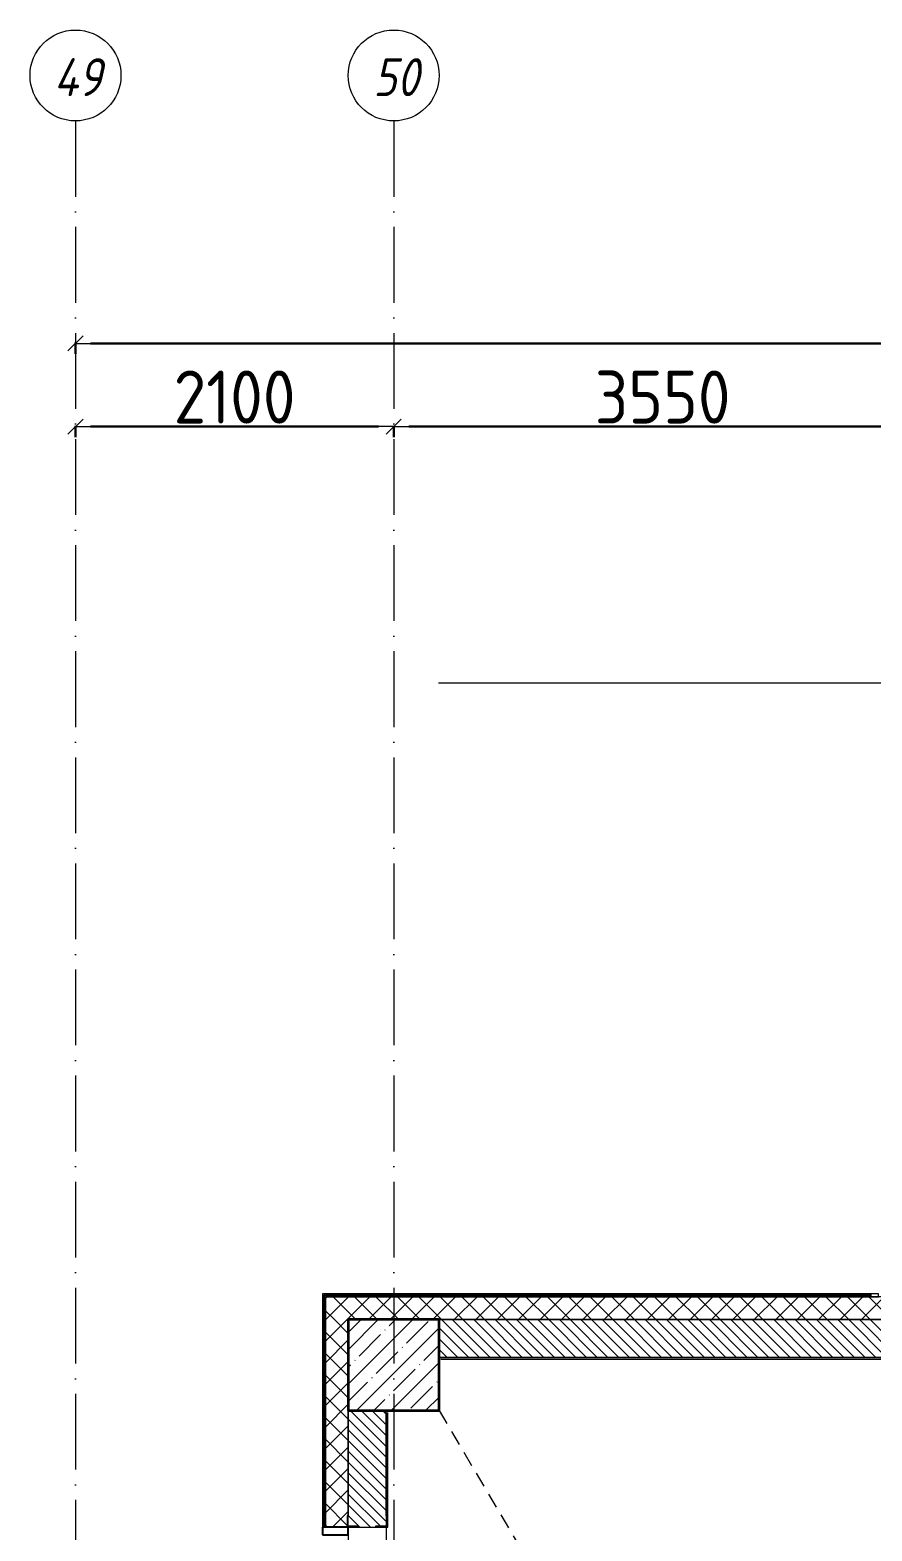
# Model space of a CAD drawing. Header units: millimetres. Extents: x -213536 to 1564669, y 70501 to 942238.
# Drawn here: x 501692 to 507249, y 468590 to 478497 of the extents above; entities that cross this region are included whole.
import ezdxf

# ---------------------------------------------------------------- set-up
doc = ezdxf.new("R2010")
doc.units = ezdxf.units.MM
for name, pattern in [('200_ШТРИХ_ш1п0_6_', [160, 100, -60]), ('50_200_ШТРИХ_1Т_ш5_п1_п1_', [700, 500, -100, 0, -100]), ('Штрих короткий', [300, 150, -150])]:
    doc.linetypes.add(name, pattern=pattern)
for name, color, linetype, lineweight in [('0-1', 7, 'Continuous', 5), ('0-2', 7, 'Continuous', 9), ('3) ЖБ 4м', 3, 'Continuous', 30), ('Импосты витража-1', 7, 'Continuous', 25), ('Линии-1', 7, '200_ШТРИХ_ш1п0_6_', 9), ('Несущие колонны', 7, 'Continuous', 9), ('Несущие колонны-1', 7, 'Continuous', 35), ('Обобщенные модели', 7, 'Continuous', 9), ('Общие ребра', 7, 'Continuous', 9), ('Оси', 7, 'Continuous', 9), ('Оси-1', 7, 'Continuous', 20), ('Оси-2', 7, '50_200_ШТРИХ_1Т_ш5_п1_п1_', 9), ('Перемычка-1', 7, 'Штрих короткий', 9), ('Размеры', 7, 'Continuous', 15), ('Стены-1', 7, 'Continuous', 13), ('Штриховка разреза-1', 7, 'Continuous', 9), ('Элементы узлов', 7, 'Continuous', 9)]:
    doc.layers.add(name, color=color, linetype=linetype, lineweight=lineweight)
doc.layers.get('0-2').off()
doc.styles.add('ISOCPEUR_I_1', font='isocpeui.ttf', dxfattribs={"width": 0.85, "height": 2.5})
doc.styles.add('СПДС', font='isocpeur.ttf', dxfattribs={"width": 0.9})
doc.dimstyles.new('Размера А3', dxfattribs={"dimtxt": 200, "dimasz": 100, "dimexe": 70, "dimexo": 100, "dimgap": 20, "dimtad": 1, "dimdec": 0, "dimrnd": 10, "dimzin": 0, "dimdsep": 46, "dimtxsty": 'СПДС', "dimblk": 'ARROWHEAD_6', "dimcen": 1, "dimclrd": 256, "dimclre": 256, "dimclrt": 256, "dimazin": 0, "dimtfac": 1, "dimtdec": 0, "dimtmove": 2, "dimatfit": 3, "dimfxl": 1, "dimtolj": 1, "dimtzin": 0, "dimarcsym": 0})
pattern_1 = [(45, (0, 0), (-70.71068, 70.71068), []), (135, (0, 0), (-70.71068, -70.71068), [])]
pattern_2 = [(135, (0, 0), (-35.35534, -35.35534), [])]

# ---------------------------------------------------------------- blocks, each defined once
blk = doc.blocks.new('Ось сетки - Круг_Ø6_00__ISO-2_5_0_9K_-16731441-АИ2_03_План отделки стен 3-го этажа _Часть 2_')
at = {"layer": 'Оси-1'}
blk.add_circle((0, 0), 3, dxfattribs=at)
blk = doc.blocks.new('ARROWHEAD_6')
at = {"color": 0, "linetype": 'Continuous'}
for p, q in [((0, 0), (-1, 0)), ((-0.5, -0.5), (0.5, 0.5))]:
    blk.add_line(p, q, dxfattribs=at)
blk = doc.blocks.new('*D5344')
at = {"layer": 'Defpoints', "color": 0, "transparency": 16777216}
for p in [(501992.1, 475985.4), (504092.1, 475985.4), (504092.1, 475879.3)]:
    blk.add_point(p, dxfattribs=at)
at = {"layer": 'Размеры', "lineweight": -2, "transparency": 16777216}
for p, q in [((501992.1, 475885.4), (501992.1, 475809.3)), ((502092.1, 475879.3), (503992.1, 475879.3)), ((504092.1, 475885.4), (504092.1, 475809.3))]:
    blk.add_line(p, q, dxfattribs=at)
at = {"layer": 'Размеры', "lineweight": -2, "transparency": 16777216, "xscale": 100, "yscale": 100, "zscale": 100, "rotation": 180}
blk.add_blockref('ARROWHEAD_6', (501992.1, 475879.3), dxfattribs=at)
at = {"layer": 'Размеры', "lineweight": -2, "transparency": 16777216, "xscale": 100, "yscale": 100, "zscale": 100}
blk.add_blockref('ARROWHEAD_6', (504092.1, 475879.3), dxfattribs=at)
at = {"layer": 'Размеры', "transparency": 16777216, "insert": (503042.1, 476074.3), "char_height": 350, "width": 2.3, "attachment_point": 5, "style": 'СПДС'}
blk.add_mtext('\\A1;2100', dxfattribs=at)
blk = doc.blocks.new('*D5345')
at = {"layer": 'Defpoints', "color": 0, "transparency": 16777216}
for p in [(504092.1, 475985.4), (507642.1, 475985.4), (507642.1, 475879.3)]:
    blk.add_point(p, dxfattribs=at)
at = {"layer": 'Размеры', "lineweight": -2, "transparency": 16777216}
for p, q in [((504092.1, 475885.4), (504092.1, 475809.3)), ((504192.1, 475879.3), (507542.1, 475879.3)), ((507642.1, 475885.4), (507642.1, 475809.3))]:
    blk.add_line(p, q, dxfattribs=at)
at = {"layer": 'Размеры', "lineweight": -2, "transparency": 16777216, "xscale": 100, "yscale": 100, "zscale": 100, "rotation": 180}
blk.add_blockref('ARROWHEAD_6', (504092.1, 475879.3), dxfattribs=at)
at = {"layer": 'Размеры', "lineweight": -2, "transparency": 16777216, "xscale": 100, "yscale": 100, "zscale": 100}
blk.add_blockref('ARROWHEAD_6', (507642.1, 475879.3), dxfattribs=at)
at = {"layer": 'Размеры', "transparency": 16777216, "insert": (505867.1, 476074.3), "char_height": 350, "width": 2.488, "attachment_point": 5, "style": 'СПДС'}
blk.add_mtext('\\A1;3550', dxfattribs=at)
blk = doc.blocks.new('*D5356')
at = {"layer": 'Defpoints', "color": 0, "transparency": 16777216}
for p in [(501992.1, 476534.6), (534192.1, 476534.6), (534192.1, 476428.5)]:
    blk.add_point(p, dxfattribs=at)
at = {"layer": 'Размеры', "lineweight": -2, "transparency": 16777216}
for p, q in [((501992.1, 476434.6), (501992.1, 476358.5)), ((502092.1, 476428.5), (534092.1, 476428.5)), ((534192.1, 476434.6), (534192.1, 476358.5))]:
    blk.add_line(p, q, dxfattribs=at)
at = {"layer": 'Размеры', "lineweight": -2, "transparency": 16777216, "xscale": 100, "yscale": 100, "zscale": 100, "rotation": 180}
blk.add_blockref('ARROWHEAD_6', (501992.1, 476428.5), dxfattribs=at)
at = {"layer": 'Размеры', "lineweight": -2, "transparency": 16777216, "xscale": 100, "yscale": 100, "zscale": 100}
blk.add_blockref('ARROWHEAD_6', (534192.1, 476428.5), dxfattribs=at)
at = {"layer": 'Размеры', "transparency": 16777216, "insert": (518092.1, 476623.5), "char_height": 350, "width": 3.111, "attachment_point": 5, "style": 'СПДС'}
blk.add_mtext('\\A1;32200', dxfattribs=at)
blk = doc.blocks.new('BSC_Колонна _Прямоугольная - 600х600-25984397-АИ2_03_План отделки стен 3-го этажа _Часть 2_')
at = {"layer": 'Несущие колонны'}
h = blk.add_hatch(dxfattribs=at)
h.set_pattern_fill('FP_12', color=256, style=0, pattern_type=2)
h.set_pattern_definition([(45, (-73400, -44450), (-114.04925, 114.04925), []), (45, (-73285.95, -44450), (-114.04925, 114.04925), [201.613, -40.323, 3.353, -36.97])])
h.paths.add_polyline_path([(-300, -300), (300, -300), (300, 300), (-300, 300)], flags=0)
at = {"layer": 'Несущие колонны-1'}
for p, q in [((300, 300), (-300, 300)), ((-300, 300), (-300, -300)), ((300, -300), (300, 300)), ((-300, -300), (300, -300))]:
    blk.add_line(p, q, dxfattribs=at)
blk = doc.blocks.new('Прямоугольный импост - Откос СФТК_50х170 мм-26914085-АИ2_03_План отделки стен 3-го этажа _Часть 2_')
at = {"layer": 'Импосты витража-1'}
for p, q in [((0, 20), (-50, 20)), ((-50, 20), (-50, -150)), ((0, -144), (0, 20)), ((-50, -150), (0, -150))]:
    blk.add_line(p, q, dxfattribs=at)
blk = doc.blocks.new('Проем_Дверь_Прямоугольный - 1700х3380h_витражные проемы-27175773-АИ2_03_План отделки стен 3-го этажа _Часть 2_')
at = {"layer": 'Перемычка-1'}
for p, q in [((850, 125), (-850, 125)), ((850, -125), (-850, -125))]:
    blk.add_line(p, q, dxfattribs=at)
blk = doc.blocks.new('Фахверк_СКБ_Уголок - 250_3380-27498580-АИ2_03_План отделки стен 3-го этажа _Часть 2_')
at = {"layer": 'Обобщенные модели'}
for p, q in [((200, 181), (125, 181)), ((125, 181), (125, 106)), ((125, 106), (131, 106)), ((131, 106), (131, 175)), ((131, 175), (200, 175)), ((200, 175), (200, 181)), ((131, -6), (125, -6)), ((125, -6), (125, -81)), ((125, -81), (200, -81)), ((131, -75), (131, -6)), ((200, -75), (131, -75)), ((200, -81), (200, -75))]:
    blk.add_line(p, q, dxfattribs=at)
blk = doc.blocks.new('Стены 10 - Стены 4-31628020-АИ2_03_План отделки стен 3-го этажа _Часть 2_')
at = {"layer": 'Стены-1'}
for p, q in [((23850, 9731), (23800, 9731)), ((23800, 9731), (23800, 9711)), ((23800, 9711), (23850, 9711)), ((23850, 9711), (23850, 9731))]:
    blk.add_line(p, q, dxfattribs=at)
blk = doc.blocks.new('0125-Р-ОО-Ш2-АР-о_23_10_2024_rvt-1-АИ2_03_План отделки стен 3-го этажа _Часть 2_')
at = {"layer": 'Штриховка разреза-1'}
h = blk.add_hatch(dxfattribs=at)
h.set_pattern_fill('FP_81', color=256, style=0, pattern_type=2)
h.set_pattern_definition(pattern_1)
h.paths.add_polyline_path([(76664.6, 44750), (76664.6, 44900), (72950, 44900), (72950, 44750), (76093.1, 44750)], flags=0)
h = blk.add_hatch(dxfattribs=at)
h.set_pattern_fill('FP_81', color=256, style=0, pattern_type=2)
h.set_pattern_definition(pattern_1)
h.paths.add_polyline_path([(73100, 14150), (73100, 15445), (73094, 15445), (73094, 15520), (72950, 15520), (72950, 14150)], flags=0)
h.paths.add_polyline_path([(73094, 17220), (73094, 17295), (73100, 17295), (73100, 18085), (73094, 18085), (73094, 18160), (72950, 18160), (72950, 17220)], flags=0)
h.paths.add_polyline_path([(73094, 19860), (73094, 19935), (73100, 19935), (73100, 21325), (73094, 21325), (73094, 21400), (72950, 21400), (72950, 19860)], flags=0)
h.paths.add_polyline_path([(73094, 23100), (73094, 23175), (73100, 23175), (73100, 23965), (73094, 23965), (73094, 24040), (72950, 24040), (72950, 23100)], flags=0)
h.paths.add_polyline_path([(72950, 25740), (73094, 25740), (73094, 25815), (73100, 25815), (73100, 27205), (73094, 27205), (73094, 27280), (72950, 27280), (72950, 26200)], flags=0)
h.paths.add_polyline_path([(73094, 28980), (73094, 29055), (73100, 29055), (73100, 29845), (73094, 29845), (73094, 29920), (72950, 29920), (72950, 28980)], flags=0)
h.paths.add_polyline_path([(73094, 31620), (73094, 31695), (73100, 31695), (73100, 33085), (73094, 33085), (73094, 33160), (72950, 33160), (72950, 31620)], flags=0)
h.paths.add_polyline_path([(73094, 34860), (73094, 34935), (73100, 34935), (73100, 35725), (73094, 35725), (73094, 35800), (72950, 35800), (72950, 34860)], flags=0)
h.paths.add_polyline_path([(73094, 37500), (73094, 37575), (73100, 37575), (73100, 38965), (73094, 38965), (73094, 39040), (72950, 39040), (72950, 37500)], flags=0)
h.paths.add_polyline_path([(72950, 40740), (73094, 40740), (73094, 40815), (73100, 40815), (73100, 41605), (73094, 41605), (73094, 41680), (72950, 41680), (72950, 40815)], flags=0)
h.paths.add_polyline_path([(72950, 43380), (73094, 43380), (73094, 43455), (73100, 43455), (73100, 44750), (72950, 44750), (72950, 43911.3)], flags=0)
h = blk.add_hatch(dxfattribs=at)
h.set_pattern_fill('FP_1', color=256, style=0, pattern_type=2)
h.set_pattern_definition(pattern_2)
h.paths.add_polyline_path([(76850, 44500), (76850, 44750), (73700, 44750), (73700, 44500), (76093.1, 44500)], flags=0)
h = blk.add_hatch(dxfattribs=at)
h.set_pattern_fill('FP_1', color=256, style=0, pattern_type=2)
h.set_pattern_definition(pattern_2)
h.paths.add_polyline_path([(73350, 38800), (73350, 39034), (73281, 39034), (73281, 39040), (73169, 39040), (73169, 39034), (73100, 39034), (73100, 38800), (73116, 38800)], flags=0)
h.paths.add_polyline_path([(73169, 40740), (73281, 40740), (73281, 40746), (73350, 40746), (73350, 41674), (73281, 41674), (73281, 41680), (73169, 41680), (73169, 41674), (73100, 41674), (73100, 40746), (73169, 40746)], flags=0)
h.paths.add_polyline_path([(73281, 43380), (73281, 43386), (73350, 43386), (73350, 44150), (73100, 44150), (73100, 43386), (73169, 43386), (73169, 43380)], flags=0)
at = {"layer": 'Линии-1'}
blk.add_line((73700, 44150), (91092.9, 14662), dxfattribs=at)
at = {"layer": 'Общие ребра'}
for p, q in [((76550, 44912), (72938, 44912)), ((72938, 44907), (72938, 44912)), ((72938, 44900), (72938, 44907)), ((72938, 44900), (72938, 43380)), ((76550, 44907), (72943, 44907)), ((72943, 44900), (72943, 44907)), ((72943, 44900), (72943, 43380)), ((73100, 43455), (73100, 44150)), ((73100, 44150), (73100, 43455))]:
    blk.add_line(p, q, dxfattribs=at)
at = {"layer": 'Стены-1'}
for p, q in [((76550, 44920), (72930, 44920)), ((72930, 44920), (72930, 44912)), ((72930, 44912), (72930, 44900)), ((72930, 44900), (72930, 43380)), ((76664.6, 44900), (72950, 44900)), ((72950, 44900), (72950, 44750)), ((72950, 44900), (76550, 44900)), ((72950, 43380), (72950, 44900)), ((76550, 44900), (76550, 44920)), ((72950, 44750), (72950, 43380)), ((73700, 44750), (76664.6, 44750)), ((76850, 44750), (73700, 44750)), ((73700, 44500), (76850, 44500)), ((73350, 43455), (73350, 44150)), ((72930, 43380), (72950, 43380)), ((72950, 43380), (73094, 43380)), ((73169, 43380), (73281, 43380))]:
    blk.add_line(p, q, dxfattribs=at)
at = {"layer": '0-2'}
for name, p in [('Стены 10 - Стены 4-31628020-АИ2_03_План отделки стен 3-го этажа _Часть 2_', (52750, 35189)), ('BSC_Колонна _Прямоугольная - 600х600-25984397-АИ2_03_План отделки стен 3-го этажа _Часть 2_', (73400, 44450))]:
    blk.add_blockref(name, p, dxfattribs=at)
for name, p, rotation in [('Фахверк_СКБ_Уголок - 250_3380-27498580-АИ2_03_План отделки стен 3-го этажа _Часть 2_', (73275, 43255), 89.99999999999991), ('Прямоугольный импост - Откос СФТК_50х170 мм-26914085-АИ2_03_План отделки стен 3-го этажа _Часть 2_', (72950, 43380), 90), ('Проем_Дверь_Прямоугольный - 1700х3380h_витражные проемы-27175773-АИ2_03_План отделки стен 3-го этажа _Часть 2_', (73225, 42530), 89.99999999999991)]:
    blk.add_blockref(name, p, dxfattribs=dict(at, rotation=rotation))
blk = doc.blocks.new('DET_Линия разрыва - По умолчанию-16934269-АИ2_03_План отделки стен 3-го этажа _Часть 2_')
at = {"layer": 'Элементы узлов'}
blk.add_line((16354.1, 0), (224.2, 0), dxfattribs=at)
blk = doc.blocks.new('3этНиз')
at = {"layer": 'Стены-1'}
for p, q in [((507542.1, 469735.4), (504392.1, 469735.4)), ((504404.1, 469723.4), (507530.1, 469723.4)), ((504042.1, 469373.4), (504042.1, 468690.4)), ((504054.1, 468615.4), (504054.1, 469373.4)), ((504048.1, 468615.4), (504054.1, 468615.4))]:
    blk.add_line(p, q, dxfattribs=at)
at = {"layer": '0-1'}
blk.add_blockref('0125-Р-ОО-Ш2-АР-о_23_10_2024_rvt-1-АИ2_03_План отделки стен 3-го этажа _Часть 2_', (430692.1, 425235.4), dxfattribs=at)
at = {"layer": 'Элементы узлов', "rotation": 180}
blk.add_blockref('DET_Линия разрыва - По умолчанию-16934269-АИ2_03_План отделки стен 3-го этажа _Часть 2_', (520742.3, 474188.7), dxfattribs=at)
blk = doc.blocks.new('Ось 3 этаж')
at = {"layer": 'Оси-2'}
for p, q in [((501992.1, 477896.8), (501992.1, 424284.8)), ((504092.1, 477896.8), (504092.1, 424284.8))]:
    blk.add_line(p, q, dxfattribs=at)
at = {"layer": 'Оси-1', "xscale": 99.99999999999993, "yscale": 99.99999999999993, "zscale": 99.99999999999993, "rotation": 180}
for p in [(501992.1, 478196.8), (504092.1, 478196.8)]:
    blk.add_blockref('Ось сетки - Круг_Ø6_00__ISO-2_5_0_9K_-16731441-АИ2_03_План отделки стен 3-го этажа _Часть 2_', p, dxfattribs=at)
at = {"layer": 'Оси', "char_height": 250, "attachment_point": 1, "style": 'ISOCPEUR_I_1'}
for s, insert, width in [('49', (501848.7, 478310.7), 425.696), ('50', (503957.7, 478310.7), 404.05)]:
    blk.add_mtext(s, dxfattribs=dict(at, insert=insert, width=width))
at = {"layer": 'Размеры'}
for base, p1, p2, picture, middle in [((534192.1, 476428.5), (501992.1, 476534.6), (534192.1, 476534.6), '*D5356', (518092.1, 476623.5)), ((504092.1, 475879.3), (501992.1, 475985.4), (504092.1, 475985.4), '*D5344', (503042.1, 476074.3)), ((507642.1, 475879.3), (504092.1, 475985.4), (507642.1, 475985.4), '*D5345', (505867.1, 476074.3))]:
    dim = blk.add_linear_dim(base=base, p1=p1, p2=p2, dimstyle='Размера А3', override={"dimtxt": 350}, dxfattribs=at)
    dim.commit()
    dim.dimension.update_dxf_attribs({"geometry": picture, "text_midpoint": middle})

msp = doc.modelspace()

# ---------------------------------------------------------------- block references
at = {"color": 5, "lineweight": 30}
msp.add_blockref('Ось 3 этаж', (0, 0), dxfattribs=at)
at = {"layer": '3) ЖБ 4м'}
msp.add_blockref('3этНиз', (0, 0), dxfattribs=at)

doc.saveas('drawing.dxf')
